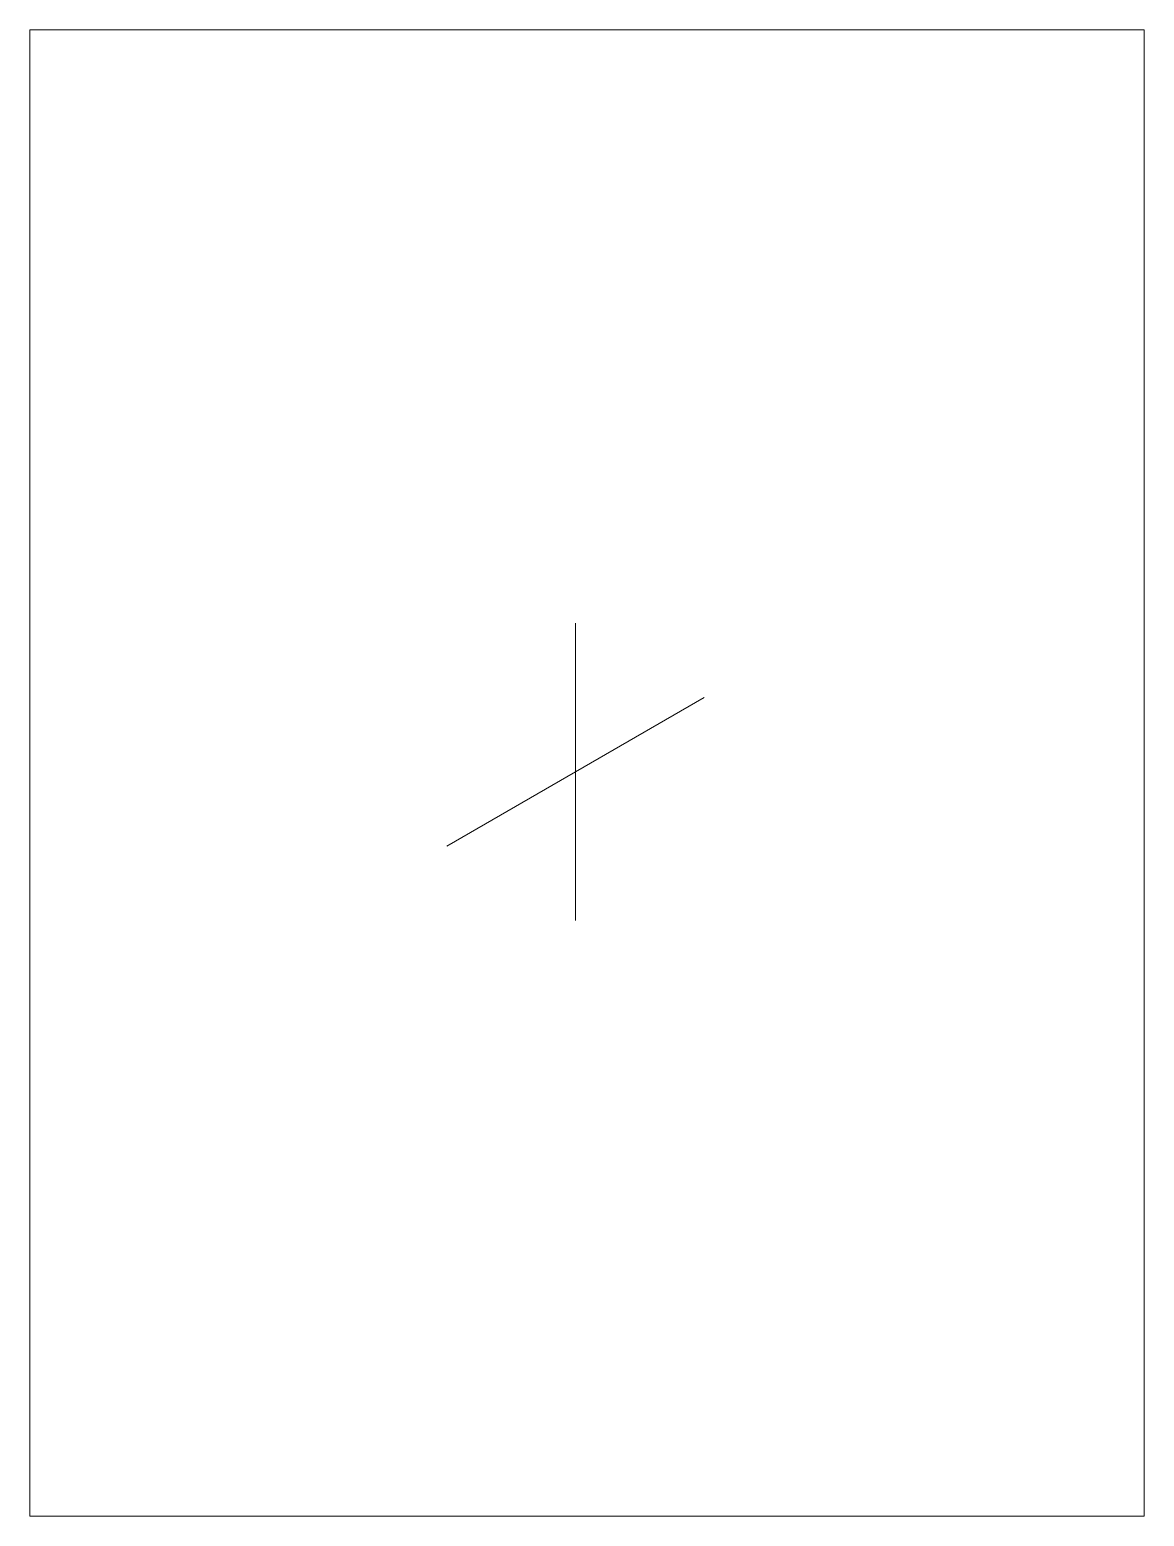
# Model space of a CAD drawing. Header units: millimetres. Extents: x 0 to 150, y 0 to 200.
import ezdxf

# ---------------------------------------------------------------- set-up
doc = ezdxf.new("R2010")
doc.units = ezdxf.units.MM
doc.header["$LTSCALE"] = 0.002
doc.layers.add('文字', color=7, linetype='Continuous', lineweight=15)
doc.layers.add('细实', color=6, linetype='Continuous', lineweight=15)

msp = doc.modelspace()

# ---------------------------------------------------------------- linework, layer by layer
at = {"layer": '文字'}
for p, q in [((73.46, 80.14), (73.46, 120.14)), ((90.78, 110.14), (56.14, 90.14))]:
    msp.add_line(p, q, dxfattribs=at)
at = {"layer": '细实'}
msp.add_lwpolyline([(150, 200), (150, 0), (0, 0), (0, 200)], close=True, dxfattribs=at)

doc.saveas('drawing.dxf')
